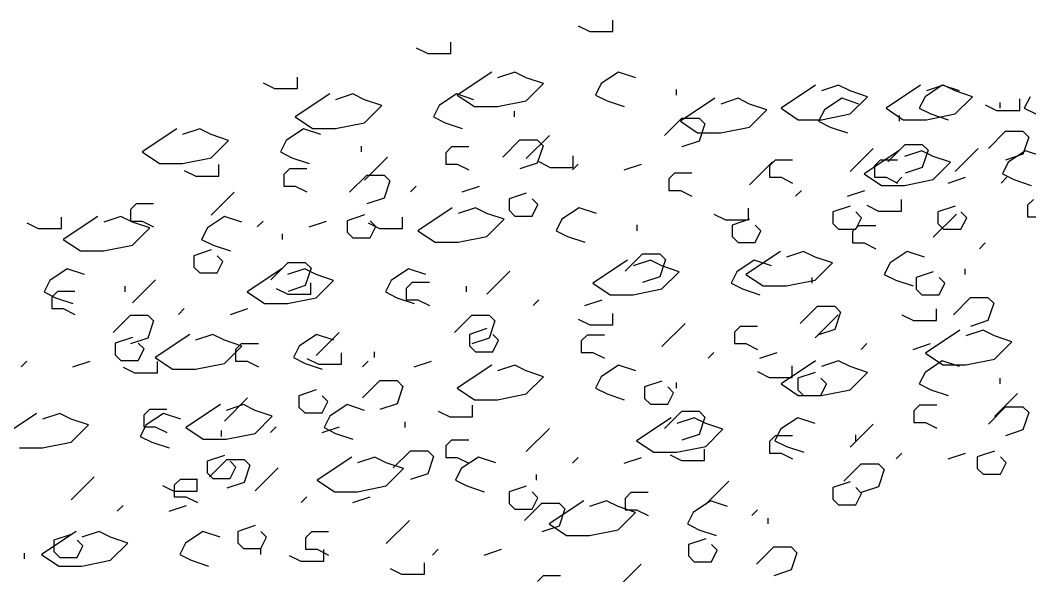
# Model space of a CAD drawing. Header units: metres. Extents: x 2330 to 2661, y 695 to 924.
# Drawn here: x 2572.167 to 2573.309, y 788.75 to 789.379 of the extents above; entities that cross this region are included whole.
import ezdxf

# ---------------------------------------------------------------- set-up
doc = ezdxf.new("R2010")
doc.units = ezdxf.units.M
doc.header["$LTSCALE"] = 20

msp = doc.modelspace()

# ---------------------------------------------------------------- linework, layer by layer
for p, q in [((2572.8372, 789.3664), (2572.8372, 789.3794)), ((2572.7981, 789.3729), (2572.8111, 789.3664)), ((2572.8111, 789.3664), (2572.8372, 789.3664)), ((2572.6149, 789.3481), (2572.6279, 789.3416)), ((2572.654, 789.3416), (2572.654, 789.3546)), ((2572.6279, 789.3416), (2572.654, 789.3416)), ((2572.4807, 789.302), (2572.4807, 789.315)), ((2572.7003, 789.3207), (2572.6612, 789.2946)), ((2572.7264, 789.3207), (2572.7068, 789.3142)), ((2572.7394, 789.3142), (2572.7264, 789.3207)), ((2572.759, 789.3077), (2572.7394, 789.3142)), ((2572.8437, 789.3207), (2572.8241, 789.3077)), ((2572.8632, 789.3142), (2572.8437, 789.3207)), ((2572.4416, 789.3085), (2572.4546, 789.302)), ((2572.4546, 789.302), (2572.4807, 789.302)), ((2572.7394, 789.2881), (2572.759, 789.3077)), ((2572.8241, 789.3077), (2572.8176, 789.2946)), ((2572.9089, 789.3011), (2572.9089, 789.2946)), ((2573.0667, 789.3058), (2573.0276, 789.2797)), ((2573.0927, 789.3058), (2573.0732, 789.2993)), ((2573.1058, 789.2993), (2573.0927, 789.3058)), ((2573.1253, 789.2928), (2573.1058, 789.2993)), ((2573.1855, 789.3058), (2573.1464, 789.2797)), ((2573.21, 789.3058), (2573.1905, 789.2928)), ((2573.2115, 789.3058), (2573.192, 789.2993)), ((2573.2296, 789.2993), (2573.21, 789.3058)), ((2573.2246, 789.2993), (2573.2115, 789.3058)), ((2573.2441, 789.2928), (2573.2246, 789.2993)), ((2572.5171, 789.2959), (2572.478, 789.2698)), ((2572.5432, 789.2959), (2572.5236, 789.2894)), ((2572.5562, 789.2894), (2572.5432, 789.2959)), ((2572.5758, 789.2829), (2572.5562, 789.2894)), ((2572.6605, 789.2959), (2572.641, 789.2829)), ((2572.6801, 789.2894), (2572.6605, 789.2959)), ((2572.6612, 789.2946), (2572.6808, 789.2816)), ((2572.7068, 789.2816), (2572.7394, 789.2881)), ((2572.8176, 789.2946), (2572.8307, 789.2881)), ((2572.8307, 789.2881), (2572.8502, 789.2816)), ((2572.9528, 789.291), (2572.9137, 789.2649)), ((2572.9789, 789.291), (2572.9593, 789.2845)), ((2572.9919, 789.2845), (2572.9789, 789.291)), ((2573.0962, 789.291), (2573.0766, 789.2779)), ((2573.1157, 789.2845), (2573.0962, 789.291)), ((2573.1058, 789.2732), (2573.1253, 789.2928)), ((2573.1905, 789.2928), (2573.184, 789.2797)), ((2573.2246, 789.2732), (2573.2441, 789.2928)), ((2573.2976, 789.2772), (2573.2976, 789.2902)), ((2573.3093, 789.2928), (2573.3028, 789.2797)), ((2572.5562, 789.2633), (2572.5758, 789.2829)), ((2572.641, 789.2829), (2572.6344, 789.2698)), ((2572.6808, 789.2816), (2572.7068, 789.2816)), ((2572.7257, 789.2764), (2572.7257, 789.2698)), ((2573.0114, 789.2779), (2572.9919, 789.2845)), ((2572.9919, 789.2584), (2573.0114, 789.2779)), ((2573.0276, 789.2797), (2573.0471, 789.2667)), ((2573.0766, 789.2779), (2573.0701, 789.2649)), ((2573.1464, 789.2797), (2573.1659, 789.2667)), ((2573.184, 789.2797), (2573.197, 789.2732)), ((2573.2585, 789.2837), (2573.2715, 789.2772)), ((2573.2715, 789.2772), (2573.2976, 789.2772)), ((2573.2752, 789.2863), (2573.2752, 789.2797)), ((2573.3028, 789.2797), (2573.3158, 789.2732)), ((2572.478, 789.2698), (2572.4976, 789.2568)), ((2572.6344, 789.2698), (2572.6475, 789.2633)), ((2572.8958, 789.249), (2572.9154, 789.2685)), ((2572.9137, 789.2649), (2572.9332, 789.2518)), ((2572.9154, 789.2685), (2572.9349, 789.2685)), ((2572.9349, 789.2685), (2572.9414, 789.262)), ((2573.0471, 789.2667), (2573.0732, 789.2667)), ((2573.0701, 789.2649), (2573.0831, 789.2584)), ((2573.0732, 789.2667), (2573.1058, 789.2732)), ((2573.1613, 789.2714), (2573.1613, 789.2649)), ((2573.1659, 789.2667), (2573.192, 789.2667)), ((2573.192, 789.2667), (2573.2246, 789.2732)), ((2573.197, 789.2732), (2573.2166, 789.2667)), ((2572.3439, 789.2563), (2572.3047, 789.2302)), ((2572.3699, 789.2563), (2572.3504, 789.2498)), ((2572.383, 789.2498), (2572.3699, 789.2563)), ((2572.4872, 789.2563), (2572.4677, 789.2433)), ((2572.5068, 789.2498), (2572.4872, 789.2563)), ((2572.4976, 789.2568), (2572.5236, 789.2568)), ((2572.5236, 789.2568), (2572.5562, 789.2633)), ((2572.6475, 789.2633), (2572.667, 789.2568)), ((2572.9414, 789.262), (2572.9349, 789.2424)), ((2572.9593, 789.2518), (2572.9919, 789.2584)), ((2573.0831, 789.2584), (2573.1027, 789.2518)), ((2573.2622, 789.2341), (2573.2817, 789.2537)), ((2573.2817, 789.2537), (2573.3013, 789.2537)), ((2573.3013, 789.2537), (2573.3078, 789.2471)), ((2572.4025, 789.2433), (2572.383, 789.2498)), ((2572.383, 789.2237), (2572.4025, 789.2433)), ((2572.4677, 789.2433), (2572.4612, 789.2302)), ((2572.7127, 789.2242), (2572.7322, 789.2438)), ((2572.7322, 789.2438), (2572.7518, 789.2438)), ((2572.7655, 789.249), (2572.7394, 789.2229)), ((2572.7518, 789.2438), (2572.7583, 789.2372)), ((2572.9349, 789.2424), (2572.9154, 789.2359)), ((2572.9332, 789.2518), (2572.9593, 789.2518)), ((2573.3078, 789.2471), (2573.3013, 789.2276)), ((2572.3047, 789.2302), (2572.3243, 789.2172)), ((2572.4612, 789.2302), (2572.4742, 789.2237)), ((2572.5524, 789.2367), (2572.5524, 789.2302)), ((2572.6547, 789.2359), (2572.6482, 789.2294)), ((2572.6742, 789.2359), (2572.6547, 789.2359)), ((2572.7583, 789.2372), (2572.7518, 789.2177)), ((2573.1318, 789.2341), (2573.1058, 789.208)), ((2573.1607, 789.2315), (2573.1216, 789.2054)), ((2573.1483, 789.2192), (2573.1679, 789.2388)), ((2573.1868, 789.2315), (2573.1672, 789.225)), ((2573.1679, 789.2388), (2573.1874, 789.2388)), ((2573.1998, 789.225), (2573.1868, 789.2315)), ((2573.1874, 789.2388), (2573.1939, 789.2323)), ((2573.1939, 789.2323), (2573.1874, 789.2127)), ((2573.2506, 789.2341), (2573.2246, 789.208)), ((2573.3041, 789.2315), (2573.2846, 789.2185)), ((2573.3237, 789.225), (2573.3041, 789.2315)), ((2572.3504, 789.2172), (2572.383, 789.2237)), ((2572.4742, 789.2237), (2572.4938, 789.2172)), ((2572.5823, 789.2242), (2572.5562, 789.1981)), ((2572.6482, 789.2294), (2572.6482, 789.2163)), ((2572.7535, 789.2193), (2572.7665, 789.2128)), ((2572.7926, 789.2128), (2572.7926, 789.2258)), ((2573.018, 789.2192), (2572.9919, 789.1931)), ((2573.021, 789.221), (2573.0145, 789.2145)), ((2573.0406, 789.221), (2573.021, 789.221)), ((2573.1399, 789.221), (2573.1333, 789.2145)), ((2573.1594, 789.221), (2573.1399, 789.221)), ((2573.2194, 789.2185), (2573.1998, 789.225)), ((2573.1998, 789.1989), (2573.2194, 789.2185)), ((2573.2846, 789.2185), (2573.278, 789.2054)), ((2573.3013, 789.2276), (2573.2817, 789.221)), ((2572.3243, 789.2172), (2572.3504, 789.2172)), ((2572.3525, 789.2094), (2572.3655, 789.2029)), ((2572.3916, 789.2029), (2572.3916, 789.2159)), ((2572.4715, 789.2111), (2572.465, 789.2046)), ((2572.4911, 789.2111), (2572.4715, 789.2111)), ((2572.6482, 789.2163), (2572.6612, 789.2163)), ((2572.6612, 789.2163), (2572.6742, 789.2098)), ((2572.7518, 789.2177), (2572.7322, 789.2111)), ((2572.7665, 789.2128), (2572.7926, 789.2128)), ((2572.7981, 789.2163), (2572.7915, 789.2098)), ((2572.8502, 789.2098), (2572.8698, 789.2163)), ((2573.0145, 789.2145), (2573.0145, 789.2015)), ((2573.1333, 789.2145), (2573.1333, 789.2015)), ((2573.1874, 789.2127), (2573.1679, 789.2062)), ((2572.3655, 789.2029), (2572.3916, 789.2029)), ((2572.465, 789.2046), (2572.465, 789.1916)), ((2572.5394, 789.1846), (2572.5589, 789.2041)), ((2572.5589, 789.2041), (2572.5785, 789.2041)), ((2572.5785, 789.2041), (2572.585, 789.1976)), ((2572.585, 789.1976), (2572.5785, 789.178)), ((2572.9072, 789.2062), (2572.9007, 789.1997)), ((2572.9007, 789.1997), (2572.9007, 789.1866)), ((2572.9267, 789.2062), (2572.9072, 789.2062)), ((2573.0145, 789.2015), (2573.0276, 789.2015)), ((2573.0276, 789.2015), (2573.0406, 789.195)), ((2573.1216, 789.2054), (2573.1412, 789.1924)), ((2573.1333, 789.2015), (2573.1464, 789.2015)), ((2573.1464, 789.2015), (2573.1594, 789.195)), ((2573.1644, 789.2015), (2573.1579, 789.195)), ((2573.1672, 789.1924), (2573.1998, 789.1989)), ((2573.2166, 789.195), (2573.2361, 789.2015)), ((2573.2832, 789.2015), (2573.2767, 789.195)), ((2573.278, 789.2054), (2573.2911, 789.1989)), ((2573.2911, 789.1989), (2573.3106, 789.1924)), ((2572.409, 789.1846), (2572.383, 789.1585)), ((2572.465, 789.1916), (2572.478, 789.1916)), ((2572.478, 789.1916), (2572.4911, 789.1851)), ((2572.6149, 789.1916), (2572.6084, 789.1851)), ((2572.667, 789.1851), (2572.6866, 789.1916)), ((2572.9007, 789.1866), (2572.9137, 789.1866)), ((2572.9137, 789.1866), (2572.9267, 789.1801)), ((2573.0506, 789.1866), (2573.044, 789.1801)), ((2573.1027, 789.1801), (2573.1222, 789.1866)), ((2573.1412, 789.1924), (2573.1672, 789.1924)), ((2572.5785, 789.178), (2572.5589, 789.1715)), ((2572.7394, 789.1837), (2572.7199, 789.1772)), ((2572.7199, 789.1772), (2572.7199, 789.1642)), ((2572.7524, 789.1707), (2572.7459, 789.1772)), ((2573.1639, 789.1633), (2573.1639, 789.1763)), ((2573.3131, 789.1765), (2573.3066, 789.1699)), ((2572.2982, 789.1715), (2572.2917, 789.165)), ((2572.2917, 789.165), (2572.2917, 789.1519)), ((2572.3178, 789.1715), (2572.2982, 789.1715)), ((2572.6557, 789.1671), (2572.6166, 789.141)), ((2572.6818, 789.1671), (2572.6623, 789.1606)), ((2572.6949, 789.1606), (2572.6818, 789.1671)), ((2572.7199, 789.1642), (2572.7264, 789.1576)), ((2572.7459, 789.1576), (2572.7524, 789.1707)), ((2572.7991, 789.1671), (2572.7796, 789.1541)), ((2572.8187, 789.1606), (2572.7991, 789.1671)), ((2572.9906, 789.1533), (2572.9906, 789.1664)), ((2573.1058, 789.1689), (2573.0862, 789.1623)), ((2573.0862, 789.1623), (2573.0862, 789.1493)), ((2573.1188, 789.1558), (2573.1123, 789.1623)), ((2573.1248, 789.1698), (2573.1378, 789.1633)), ((2573.1378, 789.1633), (2573.1639, 789.1633)), ((2573.2246, 789.1689), (2573.205, 789.1623)), ((2573.205, 789.1623), (2573.205, 789.1493)), ((2573.2376, 789.1558), (2573.2311, 789.1623)), ((2573.3066, 789.1699), (2573.3066, 789.1569)), ((2572.1743, 789.15), (2572.1873, 789.1434)), ((2572.2134, 789.1434), (2572.2134, 789.1565)), ((2572.2547, 789.1572), (2572.2156, 789.1311)), ((2572.2808, 789.1572), (2572.2613, 789.1507)), ((2572.2938, 789.1507), (2572.2808, 789.1572)), ((2572.2917, 789.1519), (2572.3047, 789.1519)), ((2572.3134, 789.1442), (2572.2938, 789.1507)), ((2572.3047, 789.1519), (2572.3178, 789.1454)), ((2572.3981, 789.1572), (2572.3786, 789.1442)), ((2572.4177, 789.1507), (2572.3981, 789.1572)), ((2572.4416, 789.1519), (2572.4351, 789.1454)), ((2572.4938, 789.1454), (2572.5133, 789.1519)), ((2572.5562, 789.159), (2572.5367, 789.1524)), ((2572.5367, 789.1524), (2572.5367, 789.1394)), ((2572.5604, 789.15), (2572.5735, 789.1434)), ((2572.5693, 789.1459), (2572.5628, 789.1524)), ((2572.5995, 789.1434), (2572.5995, 789.1565)), ((2572.7144, 789.1541), (2572.6949, 789.1606)), ((2572.6949, 789.1345), (2572.7144, 789.1541)), ((2572.7264, 789.1576), (2572.7394, 789.1576)), ((2572.7394, 789.1576), (2572.7459, 789.1576)), ((2572.7796, 789.1541), (2572.7731, 789.141)), ((2572.9515, 789.1599), (2572.9646, 789.1533)), ((2572.9646, 789.1533), (2572.9906, 789.1533)), ((2572.9919, 789.154), (2572.9723, 789.1475)), ((2573.1123, 789.1428), (2573.1188, 789.1558)), ((2573.2259, 789.1598), (2573.1998, 789.1337)), ((2573.2311, 789.1428), (2573.2376, 789.1558)), ((2573.3066, 789.1569), (2573.3196, 789.1569)), ((2572.1873, 789.1434), (2572.2134, 789.1434)), ((2572.2938, 789.1246), (2572.3134, 789.1442)), ((2572.3786, 789.1442), (2572.3721, 789.1311)), ((2572.5367, 789.1394), (2572.5432, 789.1329)), ((2572.5628, 789.1329), (2572.5693, 789.1459)), ((2572.5735, 789.1434), (2572.5995, 789.1434)), ((2572.6166, 789.141), (2572.6362, 789.128)), ((2572.7731, 789.141), (2572.7861, 789.1345)), ((2572.8643, 789.1476), (2572.8643, 789.141)), ((2572.9723, 789.1475), (2572.9723, 789.1344)), ((2573.0049, 789.141), (2572.9984, 789.1475)), ((2572.9984, 789.1279), (2573.0049, 789.141)), ((2573.0862, 789.1493), (2573.0927, 789.1428)), ((2573.0927, 789.1428), (2573.1058, 789.1428)), ((2573.1058, 789.1428), (2573.1123, 789.1428)), ((2573.1151, 789.1467), (2573.1086, 789.1402)), ((2573.1086, 789.1402), (2573.1086, 789.1272)), ((2573.1347, 789.1467), (2573.1151, 789.1467)), ((2573.205, 789.1493), (2573.2115, 789.1428)), ((2573.2115, 789.1428), (2573.2246, 789.1428)), ((2573.2246, 789.1428), (2573.2311, 789.1428)), ((2572.2156, 789.1311), (2572.2352, 789.1181)), ((2572.3721, 789.1311), (2572.3851, 789.1246)), ((2572.4633, 789.1377), (2572.4633, 789.1311)), ((2572.5432, 789.1329), (2572.5562, 789.1329)), ((2572.5562, 789.1329), (2572.5628, 789.1329)), ((2572.6362, 789.128), (2572.6623, 789.128)), ((2572.6623, 789.128), (2572.6949, 789.1345)), ((2572.7861, 789.1345), (2572.8056, 789.128)), ((2572.9723, 789.1344), (2572.9789, 789.1279)), ((2572.9789, 789.1279), (2572.9919, 789.1279)), ((2572.9919, 789.1279), (2572.9984, 789.1279)), ((2573.1086, 789.1272), (2573.1216, 789.1272)), ((2573.1216, 789.1272), (2573.1347, 789.1207)), ((2573.2585, 789.1272), (2573.252, 789.1207)), ((2572.2352, 789.1181), (2572.2613, 789.1181)), ((2572.2613, 789.1181), (2572.2938, 789.1246)), ((2572.383, 789.1193), (2572.3634, 789.1128)), ((2572.3851, 789.1246), (2572.4046, 789.1181)), ((2573.0271, 789.1176), (2572.9879, 789.0915)), ((2573.0531, 789.1176), (2573.0336, 789.1111)), ((2573.0662, 789.1111), (2573.0531, 789.1176)), ((2573.1704, 789.1176), (2573.1509, 789.1046)), ((2573.19, 789.1111), (2573.1704, 789.1176)), ((2572.3634, 789.1128), (2572.3634, 789.0998)), ((2572.396, 789.1063), (2572.3895, 789.1128)), ((2572.3895, 789.0932), (2572.396, 789.1063)), ((2572.4503, 789.0855), (2572.4698, 789.105)), ((2572.4698, 789.105), (2572.4894, 789.105)), ((2572.4894, 789.105), (2572.4959, 789.0985)), ((2572.8538, 789.1077), (2572.8147, 789.0816)), ((2572.8513, 789.0954), (2572.8708, 789.115)), ((2572.8798, 789.1077), (2572.8603, 789.1012)), ((2572.8708, 789.115), (2572.8904, 789.115)), ((2572.8929, 789.1012), (2572.8798, 789.1077)), ((2572.8904, 789.115), (2572.8969, 789.1084)), ((2572.8969, 789.1084), (2572.8904, 789.0889)), ((2572.9972, 789.1077), (2572.9776, 789.0946)), ((2573.0167, 789.1012), (2572.9972, 789.1077)), ((2573.0857, 789.1046), (2573.0662, 789.1111)), ((2573.0662, 789.085), (2573.0857, 789.1046)), ((2573.1509, 789.1046), (2573.1444, 789.0915)), ((2572.2199, 789.0978), (2572.2003, 789.0847)), ((2572.2394, 789.0913), (2572.2199, 789.0978)), ((2572.3634, 789.0998), (2572.3699, 789.0932)), ((2572.3699, 789.0932), (2572.383, 789.0932)), ((2572.383, 789.0932), (2572.3895, 789.0932)), ((2572.4627, 789.0978), (2572.4236, 789.0717)), ((2572.4887, 789.0978), (2572.4692, 789.0913)), ((2572.5018, 789.0913), (2572.4887, 789.0978)), ((2572.4959, 789.0985), (2572.4894, 789.079)), ((2572.6061, 789.0978), (2572.5865, 789.0847)), ((2572.6256, 789.0913), (2572.6061, 789.0978)), ((2572.7209, 789.0954), (2572.6949, 789.0693)), ((2572.9124, 789.0946), (2572.8929, 789.1012)), ((2572.8929, 789.0751), (2572.9124, 789.0946)), ((2572.9776, 789.0946), (2572.9711, 789.0816)), ((2573.1998, 789.0946), (2573.1803, 789.088)), ((2573.2356, 789.098), (2573.2356, 789.0915)), ((2572.2003, 789.0847), (2572.1938, 789.0717)), ((2572.3199, 789.0855), (2572.2938, 789.0594)), ((2572.4956, 789.0691), (2572.4956, 789.0822)), ((2572.5213, 789.0847), (2572.5018, 789.0913)), ((2572.5018, 789.0652), (2572.5213, 789.0847)), ((2572.5865, 789.0847), (2572.58, 789.0717)), ((2572.6101, 789.0823), (2572.6036, 789.0758)), ((2572.6297, 789.0823), (2572.6101, 789.0823)), ((2572.8147, 789.0816), (2572.8342, 789.0686)), ((2572.8904, 789.0889), (2572.8708, 789.0823)), ((2572.9711, 789.0816), (2572.9841, 789.0751)), ((2572.9879, 789.0915), (2573.0075, 789.0785)), ((2573.0336, 789.0785), (2573.0662, 789.085)), ((2573.0623, 789.0881), (2573.0623, 789.0816)), ((2573.1444, 789.0915), (2573.1574, 789.085)), ((2573.1574, 789.085), (2573.177, 789.0785)), ((2573.1803, 789.088), (2573.1803, 789.075)), ((2573.2129, 789.0815), (2573.2063, 789.088)), ((2573.2063, 789.0685), (2573.2129, 789.0815)), ((2572.1938, 789.0717), (2572.2069, 789.0652)), ((2572.2091, 789.0724), (2572.2026, 789.0659)), ((2572.2287, 789.0724), (2572.2091, 789.0724)), ((2572.2851, 789.0782), (2572.2851, 789.0717)), ((2572.4236, 789.0717), (2572.4431, 789.0586)), ((2572.4565, 789.0757), (2572.4695, 789.0691)), ((2572.4894, 789.079), (2572.4698, 789.0724)), ((2572.58, 789.0717), (2572.593, 789.0652)), ((2572.6036, 789.0758), (2572.6036, 789.0628)), ((2572.6712, 789.0782), (2572.6712, 789.0717)), ((2572.8603, 789.0686), (2572.8929, 789.0751)), ((2572.9841, 789.0751), (2573.0037, 789.0686)), ((2573.0075, 789.0785), (2573.0336, 789.0785)), ((2573.1803, 789.075), (2573.1868, 789.0685)), ((2572.2026, 789.0659), (2572.2026, 789.0529)), ((2572.2069, 789.0652), (2572.2264, 789.0586)), ((2572.4431, 789.0586), (2572.4692, 789.0586)), ((2572.4692, 789.0586), (2572.5018, 789.0652)), ((2572.4695, 789.0691), (2572.4956, 789.0691)), ((2572.593, 789.0652), (2572.6126, 789.0586)), ((2572.6036, 789.0628), (2572.6166, 789.0628)), ((2572.6166, 789.0628), (2572.6297, 789.0563)), ((2572.7535, 789.0628), (2572.747, 789.0563)), ((2572.8056, 789.0563), (2572.8252, 789.0628)), ((2572.8342, 789.0686), (2572.8603, 789.0686)), ((2573.1868, 789.0685), (2573.1998, 789.0685)), ((2573.1998, 789.0685), (2573.2063, 789.0685)), ((2573.2226, 789.0458), (2573.2421, 789.0654)), ((2573.2421, 789.0654), (2573.2617, 789.0654)), ((2573.2617, 789.0654), (2573.2682, 789.0589)), ((2573.2682, 789.0589), (2573.2617, 789.0393)), ((2572.2026, 789.0529), (2572.2156, 789.0529)), ((2572.2156, 789.0529), (2572.2287, 789.0463)), ((2572.3525, 789.0529), (2572.346, 789.0463)), ((2572.4046, 789.0463), (2572.4242, 789.0529)), ((2572.8372, 789.0345), (2572.8372, 789.0475)), ((2573.0493, 789.0359), (2573.0689, 789.0555)), ((2573.0689, 789.0555), (2573.0884, 789.0555)), ((2573.0884, 789.0555), (2573.0949, 789.049)), ((2573.0949, 789.049), (2573.0884, 789.0294)), ((2573.2035, 789.0394), (2573.2035, 789.0525)), ((2572.272, 789.026), (2572.2916, 789.0456)), ((2572.2916, 789.0456), (2572.3111, 789.0456)), ((2572.3111, 789.0456), (2572.3177, 789.0391)), ((2572.3177, 789.0391), (2572.3111, 789.0195)), ((2572.6582, 789.026), (2572.6777, 789.0456)), ((2572.6777, 789.0456), (2572.6973, 789.0456)), ((2572.6973, 789.0456), (2572.7038, 789.0391)), ((2572.7038, 789.0391), (2572.6973, 789.0195)), ((2572.7981, 789.041), (2572.8111, 789.0345)), ((2572.919, 789.0359), (2572.8929, 789.0099)), ((2573.0922, 789.0458), (2573.0662, 789.0198)), ((2573.1644, 789.0459), (2573.1775, 789.0394)), ((2573.1775, 789.0394), (2573.2035, 789.0394)), ((2573.2617, 789.0393), (2573.2421, 789.0328)), ((2572.5278, 789.026), (2572.5018, 788.9999)), ((2572.6949, 789.0302), (2572.6753, 789.0236)), ((2572.8111, 789.0345), (2572.8372, 789.0345)), ((2572.9814, 789.0328), (2572.9749, 789.0263)), ((2572.9749, 789.0263), (2572.9749, 789.0132)), ((2573.001, 789.0328), (2572.9814, 789.0328)), ((2573.0884, 789.0294), (2573.0689, 789.0229)), ((2573.23, 789.0284), (2573.1909, 789.0023)), ((2573.2561, 789.0284), (2573.2365, 789.0219)), ((2573.2691, 789.0219), (2573.2561, 789.0284)), ((2572.2938, 789.0203), (2572.2743, 789.0137)), ((2572.2743, 789.0137), (2572.2743, 789.0007)), ((2572.3111, 789.0195), (2572.2916, 789.013)), ((2572.3069, 789.0072), (2572.3004, 789.0137)), ((2572.3587, 789.0235), (2572.3196, 788.9974)), ((2572.3848, 789.0235), (2572.3652, 789.017)), ((2572.3978, 789.017), (2572.3848, 789.0235)), ((2572.4174, 789.0104), (2572.3978, 789.017)), ((2572.417, 789.013), (2572.4105, 789.0065)), ((2572.4366, 789.013), (2572.417, 789.013)), ((2572.5021, 789.0235), (2572.4825, 789.0104)), ((2572.5216, 789.017), (2572.5021, 789.0235)), ((2572.6753, 789.0236), (2572.6753, 789.0106)), ((2572.6973, 789.0195), (2572.6777, 789.013)), ((2572.7079, 789.0171), (2572.7014, 789.0236)), ((2572.7014, 789.0041), (2572.7079, 789.0171)), ((2572.8082, 789.0229), (2572.8016, 789.0164)), ((2572.8016, 789.0164), (2572.8016, 789.0033)), ((2572.8277, 789.0229), (2572.8082, 789.0229)), ((2572.9749, 789.0132), (2572.9879, 789.0132)), ((2572.9879, 789.0132), (2573.001, 789.0067)), ((2573.1248, 789.0132), (2573.1183, 789.0067)), ((2573.177, 789.0067), (2573.1965, 789.0132)), ((2573.2887, 789.0154), (2573.2691, 789.0219)), ((2573.2691, 788.9958), (2573.2887, 789.0154)), ((2572.3004, 788.9942), (2572.3069, 789.0072)), ((2572.3978, 788.9909), (2572.4174, 789.0104)), ((2572.4105, 789.0065), (2572.4105, 788.9934)), ((2572.4825, 789.0104), (2572.476, 788.9974)), ((2572.5302, 788.9899), (2572.5302, 789.0029)), ((2572.5673, 789.0039), (2572.5673, 788.9974)), ((2572.6753, 789.0106), (2572.6818, 789.0041)), ((2572.6818, 789.0041), (2572.6949, 789.0041)), ((2572.6949, 789.0041), (2572.7014, 789.0041)), ((2572.8016, 789.0033), (2572.8147, 789.0033)), ((2572.8147, 789.0033), (2572.8277, 788.9968)), ((2572.9515, 789.0033), (2572.945, 788.9968)), ((2573.0037, 788.9968), (2573.0232, 789.0033)), ((2573.1909, 789.0023), (2573.2105, 788.9893)), ((2572.1743, 788.9934), (2572.1678, 788.9869)), ((2572.2264, 788.9869), (2572.246, 788.9934)), ((2572.2743, 789.0007), (2572.2808, 788.9942)), ((2572.2808, 788.9942), (2572.2938, 788.9942)), ((2572.2938, 788.9942), (2572.3004, 788.9942)), ((2572.3196, 788.9974), (2572.3392, 788.9843)), ((2572.3223, 788.98), (2572.3223, 788.993)), ((2572.3652, 788.9843), (2572.3978, 788.9909)), ((2572.4105, 788.9934), (2572.4236, 788.9934)), ((2572.4236, 788.9934), (2572.4366, 788.9869)), ((2572.476, 788.9974), (2572.4891, 788.9909)), ((2572.4891, 788.9909), (2572.5086, 788.9843)), ((2572.4911, 788.9964), (2572.5042, 788.9899)), ((2572.5042, 788.9899), (2572.5302, 788.9899)), ((2572.5604, 788.9934), (2572.5539, 788.9869)), ((2572.6126, 788.9869), (2572.6321, 788.9934)), ((2573.0667, 788.9938), (2573.0276, 788.9677)), ((2573.0927, 788.9938), (2573.0732, 788.9872)), ((2573.1058, 788.9872), (2573.0927, 788.9938)), ((2573.21, 788.9938), (2573.1905, 788.9807)), ((2573.2296, 788.9872), (2573.21, 788.9938)), ((2573.2365, 788.9893), (2573.2691, 788.9958)), ((2572.2832, 788.9865), (2572.2962, 788.98)), ((2572.2962, 788.98), (2572.3223, 788.98)), ((2572.3392, 788.9843), (2572.3652, 788.9843)), ((2572.7003, 788.9888), (2572.6612, 788.9627)), ((2572.7264, 788.9888), (2572.7068, 788.9823)), ((2572.7394, 788.9823), (2572.7264, 788.9888)), ((2572.759, 788.9758), (2572.7394, 788.9823)), ((2572.8437, 788.9888), (2572.8241, 788.9758)), ((2572.8632, 788.9823), (2572.8437, 788.9888)), ((2573.001, 788.9815), (2573.0141, 788.975)), ((2573.0401, 788.975), (2573.0401, 788.9881)), ((2573.0662, 788.9806), (2573.0466, 788.9741)), ((2573.1253, 788.9807), (2573.1058, 788.9872)), ((2573.1058, 788.9611), (2573.1253, 788.9807)), ((2573.1905, 788.9807), (2573.184, 788.9677)), ((2573.2105, 788.9893), (2573.2365, 788.9893)), ((2572.5542, 788.9517), (2572.5738, 788.9713)), ((2572.5738, 788.9713), (2572.5933, 788.9713)), ((2572.5933, 788.9713), (2572.5998, 788.9648)), ((2572.7394, 788.9562), (2572.759, 788.9758)), ((2572.8241, 788.9758), (2572.8176, 788.9627)), ((2572.8929, 788.9707), (2572.8733, 788.9642)), ((2572.9089, 788.9692), (2572.9089, 788.9627)), ((2573.0141, 788.975), (2573.0401, 788.975)), ((2573.0276, 788.9677), (2573.0471, 788.9546)), ((2573.0466, 788.9741), (2573.0466, 788.9611)), ((2573.0792, 788.9676), (2573.0727, 788.9741)), ((2573.0727, 788.9545), (2573.0792, 788.9676)), ((2573.184, 788.9677), (2573.197, 788.9611)), ((2573.2752, 788.9742), (2573.2752, 788.9677)), ((2572.5018, 788.9608), (2572.4822, 788.9543)), ((2572.5998, 788.9648), (2572.5933, 788.9452)), ((2572.6612, 788.9627), (2572.6808, 788.9497)), ((2572.7068, 788.9497), (2572.7394, 788.9562)), ((2572.8176, 788.9627), (2572.8307, 788.9562)), ((2572.8307, 788.9562), (2572.8502, 788.9497)), ((2572.8733, 788.9642), (2572.8733, 788.9512)), ((2572.9059, 788.9577), (2572.8994, 788.9642)), ((2572.8994, 788.9446), (2572.9059, 788.9577)), ((2573.0466, 788.9611), (2573.0531, 788.9545)), ((2573.0732, 788.9546), (2573.1058, 788.9611)), ((2573.197, 788.9611), (2573.2166, 788.9546)), ((2573.2952, 788.9567), (2573.2691, 788.9306)), ((2572.3934, 788.9442), (2572.3543, 788.9181)), ((2572.4239, 788.9517), (2572.3978, 788.9256)), ((2572.4194, 788.9442), (2572.3999, 788.9377)), ((2572.4325, 788.9377), (2572.4194, 788.9442)), ((2572.4822, 788.9543), (2572.4822, 788.9412)), ((2572.5148, 788.9478), (2572.5083, 788.9543)), ((2572.5083, 788.9347), (2572.5148, 788.9478)), ((2572.5367, 788.9442), (2572.5172, 788.9312)), ((2572.5563, 788.9377), (2572.5367, 788.9442)), ((2572.5933, 788.9452), (2572.5738, 788.9387)), ((2572.6808, 788.9497), (2572.7068, 788.9497)), ((2572.8733, 788.9512), (2572.8798, 788.9446)), ((2572.8798, 788.9446), (2572.8929, 788.9446)), ((2572.8929, 788.9446), (2572.8994, 788.9446)), ((2573.0471, 788.9546), (2573.0732, 788.9546)), ((2573.0531, 788.9545), (2573.0662, 788.9545)), ((2573.0662, 788.9545), (2573.0727, 788.9545)), ((2572.1854, 788.9343), (2572.1463, 788.9082)), ((2572.2115, 788.9343), (2572.1919, 788.9278)), ((2572.2245, 788.9278), (2572.2115, 788.9343)), ((2572.3131, 788.9387), (2572.3066, 788.9322)), ((2572.3288, 788.9343), (2572.3093, 788.9213)), ((2572.3326, 788.9387), (2572.3131, 788.9387)), ((2572.3484, 788.9278), (2572.3288, 788.9343)), ((2572.452, 788.9312), (2572.4325, 788.9377)), ((2572.4822, 788.9412), (2572.4887, 788.9347)), ((2572.4887, 788.9347), (2572.5018, 788.9347)), ((2572.5018, 788.9347), (2572.5083, 788.9347)), ((2572.6396, 788.9369), (2572.6527, 788.9304)), ((2572.6787, 788.9304), (2572.6787, 788.9435)), ((2572.8958, 788.9171), (2572.9154, 788.9366)), ((2572.9154, 788.9366), (2572.9349, 788.9366)), ((2572.9349, 788.9366), (2572.9414, 788.9301)), ((2573.1844, 788.9436), (2573.1779, 788.9371)), ((2573.1779, 788.9371), (2573.1779, 788.9241)), ((2573.204, 788.9436), (2573.1844, 788.9436)), ((2573.2622, 788.922), (2573.2817, 788.9416)), ((2573.2817, 788.9416), (2573.3013, 788.9416)), ((2573.3013, 788.9416), (2573.3078, 788.9351)), ((2573.3078, 788.9351), (2573.3013, 788.9155)), ((2572.2441, 788.9213), (2572.2245, 788.9278)), ((2572.2245, 788.9017), (2572.2441, 788.9213)), ((2572.3093, 788.9213), (2572.3027, 788.9082)), ((2572.3066, 788.9322), (2572.3066, 788.9191)), ((2572.4325, 788.9116), (2572.452, 788.9312)), ((2572.5172, 788.9312), (2572.5107, 788.9181)), ((2572.6019, 788.9246), (2572.6019, 788.9181)), ((2572.6527, 788.9304), (2572.6787, 788.9304)), ((2572.9033, 788.9294), (2572.8642, 788.9033)), ((2572.9294, 788.9294), (2572.9098, 788.9228)), ((2572.9424, 788.9228), (2572.9294, 788.9294)), ((2572.9414, 788.9301), (2572.9349, 788.9105)), ((2572.9619, 788.9163), (2572.9424, 788.9228)), ((2573.0467, 788.9294), (2573.0271, 788.9163)), ((2573.0662, 788.9228), (2573.0467, 788.9294)), ((2573.1318, 788.922), (2573.1058, 788.8959)), ((2573.1779, 788.9241), (2573.1909, 788.9241)), ((2573.1909, 788.9241), (2573.204, 788.9175)), ((2572.3066, 788.9191), (2572.3196, 788.9191)), ((2572.3196, 788.9191), (2572.3326, 788.9126)), ((2572.3543, 788.9181), (2572.3738, 788.9051)), ((2572.394, 788.9147), (2572.394, 788.9082)), ((2572.3999, 788.9051), (2572.4325, 788.9116)), ((2572.4565, 788.9191), (2572.4499, 788.9126)), ((2572.5086, 788.9126), (2572.5282, 788.9191)), ((2572.5107, 788.9181), (2572.5237, 788.9116)), ((2572.5237, 788.9116), (2572.5433, 788.9051)), ((2572.7655, 788.9171), (2572.7394, 788.891)), ((2572.9349, 788.9105), (2572.9154, 788.904)), ((2572.9424, 788.8967), (2572.9619, 788.9163)), ((2573.0271, 788.9163), (2573.0206, 788.9033)), ((2573.3013, 788.9155), (2573.2817, 788.909)), ((2572.1919, 788.8952), (2572.2245, 788.9017)), ((2572.3027, 788.9082), (2572.3158, 788.9017)), ((2572.3158, 788.9017), (2572.3353, 788.8952)), ((2572.3738, 788.9051), (2572.3999, 788.9051)), ((2572.6547, 788.904), (2572.6482, 788.8975)), ((2572.6742, 788.904), (2572.6547, 788.904)), ((2572.8642, 788.9033), (2572.8837, 788.8902)), ((2573.021, 788.909), (2573.0145, 788.9024)), ((2573.0145, 788.9024), (2573.0145, 788.8894)), ((2573.0206, 788.9033), (2573.0336, 788.8967)), ((2573.0406, 788.909), (2573.021, 788.909)), ((2573.1118, 788.9098), (2573.1118, 788.9033)), ((2572.1659, 788.8952), (2572.1919, 788.8952)), ((2572.5889, 788.8725), (2572.6084, 788.892)), ((2572.6084, 788.892), (2572.628, 788.892)), ((2572.628, 788.892), (2572.6345, 788.8855)), ((2572.6482, 788.8975), (2572.6482, 788.8844)), ((2572.8837, 788.8902), (2572.9098, 788.8902)), ((2572.902, 788.8874), (2572.9151, 788.8809)), ((2572.9098, 788.8902), (2572.9424, 788.8967)), ((2572.9411, 788.8809), (2572.9411, 788.8939)), ((2573.0145, 788.8894), (2573.0276, 788.8894)), ((2573.0276, 788.8894), (2573.0406, 788.8829)), ((2573.0336, 788.8967), (2573.0532, 788.8902)), ((2573.1644, 788.8894), (2573.1579, 788.8829)), ((2573.2166, 788.8829), (2573.2361, 788.8894)), ((2573.2691, 788.8915), (2573.2496, 788.8849)), ((2572.3978, 788.8865), (2572.3783, 788.88)), ((2572.3783, 788.88), (2572.3783, 788.8669)), ((2572.381, 788.8626), (2572.4005, 788.8821)), ((2572.4005, 788.8821), (2572.4201, 788.8821)), ((2572.4108, 788.8735), (2572.4043, 788.88)), ((2572.4201, 788.8821), (2572.4266, 788.8756)), ((2572.4266, 788.8756), (2572.4201, 788.856)), ((2572.5419, 788.8848), (2572.5028, 788.8587)), ((2572.568, 788.8848), (2572.5484, 788.8782)), ((2572.581, 788.8782), (2572.568, 788.8848)), ((2572.6005, 788.8717), (2572.581, 788.8782)), ((2572.6345, 788.8855), (2572.628, 788.8659)), ((2572.6482, 788.8844), (2572.6612, 788.8844)), ((2572.6612, 788.8844), (2572.6742, 788.8779)), ((2572.6853, 788.8848), (2572.6657, 788.8717)), ((2572.7048, 788.8782), (2572.6853, 788.8848)), ((2572.7981, 788.8844), (2572.7915, 788.8779)), ((2572.8502, 788.8779), (2572.8698, 788.8844)), ((2572.9151, 788.8809), (2572.9411, 788.8809)), ((2573.0988, 788.8576), (2573.1184, 788.8772)), ((2573.1184, 788.8772), (2573.1379, 788.8772)), ((2573.1379, 788.8772), (2573.1444, 788.8707)), ((2573.2496, 788.8849), (2573.2496, 788.8719)), ((2573.2822, 788.8784), (2573.2757, 788.8849)), ((2573.2757, 788.8654), (2573.2822, 788.8784)), ((2572.3783, 788.8669), (2572.3848, 788.8604)), ((2572.4043, 788.8604), (2572.4108, 788.8735)), ((2572.4585, 788.8725), (2572.4325, 788.8464)), ((2572.581, 788.8522), (2572.6005, 788.8717)), ((2572.628, 788.8659), (2572.6084, 788.8594)), ((2572.6657, 788.8717), (2572.6592, 788.8587)), ((2572.7504, 788.8652), (2572.7504, 788.8587)), ((2573.1444, 788.8707), (2573.1379, 788.8511)), ((2573.2496, 788.8719), (2573.2561, 788.8654)), ((2573.2561, 788.8654), (2573.2691, 788.8654)), ((2573.2691, 788.8654), (2573.2757, 788.8654)), ((2572.2506, 788.8626), (2572.2245, 788.8365)), ((2572.3277, 788.8527), (2572.3408, 788.8462)), ((2572.3477, 788.8594), (2572.3412, 788.8529)), ((2572.3412, 788.8529), (2572.3412, 788.8399)), ((2572.3673, 788.8594), (2572.3477, 788.8594)), ((2572.3669, 788.8462), (2572.3669, 788.8593)), ((2572.3848, 788.8604), (2572.3978, 788.8604)), ((2572.3978, 788.8604), (2572.4043, 788.8604)), ((2572.4201, 788.856), (2572.4005, 788.8495)), ((2572.5028, 788.8587), (2572.5223, 788.8456)), ((2572.6592, 788.8587), (2572.6722, 788.8522)), ((2572.9685, 788.8576), (2572.9424, 788.8315)), ((2573.1058, 788.8568), (2573.0862, 788.8503)), ((2572.3408, 788.8462), (2572.3669, 788.8462)), ((2572.5223, 788.8456), (2572.5484, 788.8456)), ((2572.5484, 788.8456), (2572.581, 788.8522)), ((2572.6722, 788.8522), (2572.6918, 788.8456)), ((2572.7394, 788.8518), (2572.7199, 788.8453)), ((2572.7199, 788.8453), (2572.7199, 788.8323)), ((2572.7524, 788.8388), (2572.7459, 788.8453)), ((2572.8577, 788.8446), (2572.8511, 788.838)), ((2572.8772, 788.8446), (2572.8577, 788.8446)), ((2573.0862, 788.8503), (2573.0862, 788.8372)), ((2573.1188, 788.8437), (2573.1123, 788.8503)), ((2573.1123, 788.8307), (2573.1188, 788.8437)), ((2573.1379, 788.8511), (2573.1184, 788.8446)), ((2572.2832, 788.8299), (2572.2767, 788.8234)), ((2572.3353, 788.8234), (2572.3549, 788.8299)), ((2572.3412, 788.8399), (2572.3543, 788.8399)), ((2572.3543, 788.8399), (2572.3673, 788.8333)), ((2572.4911, 788.8399), (2572.4846, 788.8333)), ((2572.5433, 788.8333), (2572.5628, 788.8399)), ((2572.7199, 788.8323), (2572.7264, 788.8257)), ((2572.7374, 788.813), (2572.757, 788.8326)), ((2572.7459, 788.8257), (2572.7524, 788.8388)), ((2572.757, 788.8326), (2572.7765, 788.8326)), ((2572.8043, 788.8352), (2572.7652, 788.8091)), ((2572.7765, 788.8326), (2572.783, 788.8261)), ((2572.8303, 788.8352), (2572.8108, 788.8287)), ((2572.8434, 788.8287), (2572.8303, 788.8352)), ((2572.8511, 788.838), (2572.8511, 788.825)), ((2572.9477, 788.8352), (2572.9281, 788.8222)), ((2572.9672, 788.8287), (2572.9477, 788.8352)), ((2573.0862, 788.8372), (2573.0927, 788.8307)), ((2573.0927, 788.8307), (2573.1058, 788.8307)), ((2573.1058, 788.8307), (2573.1123, 788.8307)), ((2572.7264, 788.8257), (2572.7394, 788.8257)), ((2572.7394, 788.8257), (2572.7459, 788.8257)), ((2572.783, 788.8261), (2572.7765, 788.8065)), ((2572.8629, 788.8222), (2572.8434, 788.8287)), ((2572.8434, 788.8026), (2572.8629, 788.8222)), ((2572.8511, 788.825), (2572.8642, 788.825)), ((2572.8642, 788.825), (2572.8772, 788.8185)), ((2572.9281, 788.8222), (2572.9216, 788.8091)), ((2573.001, 788.825), (2572.9945, 788.8185)), ((2572.4325, 788.8072), (2572.4129, 788.8007)), ((2572.6071, 788.813), (2572.581, 788.7869)), ((2572.7652, 788.8091), (2572.7847, 788.7961)), ((2572.9216, 788.8091), (2572.9346, 788.8026)), ((2573.0128, 788.8157), (2573.0128, 788.8091)), ((2572.23, 788.8006), (2572.1909, 788.7745)), ((2572.2245, 788.7973), (2572.205, 788.7908)), ((2572.2561, 788.8006), (2572.2365, 788.794)), ((2572.2691, 788.794), (2572.2561, 788.8006)), ((2572.3734, 788.8006), (2572.3538, 788.7875)), ((2572.3929, 788.794), (2572.3734, 788.8006)), ((2572.4129, 788.8007), (2572.4129, 788.7877)), ((2572.4455, 788.7942), (2572.439, 788.8007)), ((2572.4963, 788.8), (2572.4897, 788.7935)), ((2572.5158, 788.8), (2572.4963, 788.8)), ((2572.7765, 788.8065), (2572.757, 788.8)), ((2572.7847, 788.7961), (2572.8108, 788.7961)), ((2572.8108, 788.7961), (2572.8434, 788.8026)), ((2572.9346, 788.8026), (2572.9542, 788.7961)), ((2572.205, 788.7908), (2572.205, 788.7778)), ((2572.2376, 788.7843), (2572.2311, 788.7908)), ((2572.2311, 788.7712), (2572.2376, 788.7843)), ((2572.2886, 788.7875), (2572.2691, 788.794)), ((2572.2691, 788.7679), (2572.2886, 788.7875)), ((2572.3538, 788.7875), (2572.3473, 788.7745)), ((2572.4129, 788.7877), (2572.4194, 788.7812)), ((2572.439, 788.7812), (2572.4455, 788.7942)), ((2572.4897, 788.7935), (2572.4897, 788.7804)), ((2572.9424, 788.7924), (2572.9228, 788.7859)), ((2572.9228, 788.7859), (2572.9228, 788.7728)), ((2572.9554, 788.7793), (2572.9489, 788.7859)), ((2572.1712, 788.776), (2572.1712, 788.7695)), ((2572.1909, 788.7745), (2572.2104, 788.7614)), ((2572.205, 788.7778), (2572.2115, 788.7712)), ((2572.3473, 788.7745), (2572.3603, 788.7679)), ((2572.4194, 788.7812), (2572.4325, 788.7812)), ((2572.4325, 788.7812), (2572.439, 788.7812)), ((2572.4385, 788.781), (2572.4385, 788.7745)), ((2572.4713, 788.7735), (2572.4844, 788.767)), ((2572.4897, 788.7804), (2572.5028, 788.7804)), ((2572.5028, 788.7804), (2572.5158, 788.7739)), ((2572.5104, 788.767), (2572.5104, 788.78)), ((2572.6396, 788.7804), (2572.6331, 788.7739)), ((2572.6918, 788.7739), (2572.7113, 788.7804)), ((2572.9228, 788.7728), (2572.9294, 788.7663)), ((2572.9489, 788.7663), (2572.9554, 788.7793)), ((2572.9998, 788.7635), (2573.0193, 788.7831)), ((2573.0193, 788.7831), (2573.0389, 788.7831)), ((2573.0389, 788.7831), (2573.0454, 788.7765)), ((2573.0454, 788.7765), (2573.0389, 788.757)), ((2572.2104, 788.7614), (2572.2365, 788.7614)), ((2572.2115, 788.7712), (2572.2245, 788.7712)), ((2572.2245, 788.7712), (2572.2311, 788.7712)), ((2572.2365, 788.7614), (2572.2691, 788.7679)), ((2572.3603, 788.7679), (2572.3799, 788.7614)), ((2572.4844, 788.767), (2572.5104, 788.767)), ((2572.6243, 788.7521), (2572.6243, 788.7651)), ((2572.8694, 788.7635), (2572.8434, 788.7374)), ((2572.9294, 788.7663), (2572.9424, 788.7663)), ((2572.9424, 788.7663), (2572.9489, 788.7663)), ((2572.5852, 788.7586), (2572.5982, 788.7521)), ((2572.5982, 788.7521), (2572.6243, 788.7521)), ((2572.7586, 788.7504), (2572.7521, 788.7439)), ((2572.7782, 788.7504), (2572.7586, 788.7504)), ((2573.0389, 788.757), (2573.0193, 788.7504))]:
    msp.add_line(p, q)

doc.saveas('drawing.dxf')
